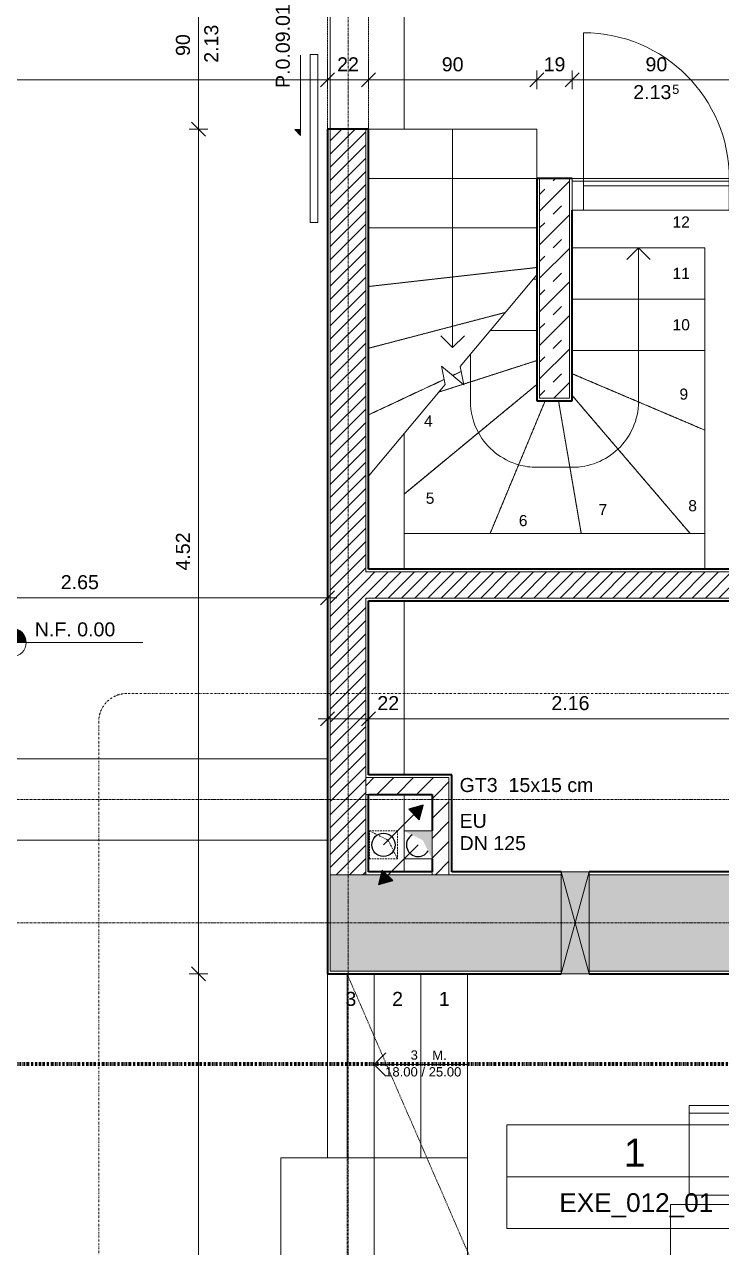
# Model space of a CAD drawing. Header units: millimetres. Extents: x -83 to 30397, y 298 to 25043.
# Drawn here: x 12976 to 16706, y 9468 to 16013 of the extents above; entities that cross this region are included whole.
import ezdxf

# ---------------------------------------------------------------- set-up
doc = ezdxf.new("R2010")
doc.units = ezdxf.units.MM
for name, pattern in [('Dash', [6, 3, -3]), ('Dash dot', [21, 10, -5, 1, -5]), ('Grid Line', [22.225, 12.7, -3.175, 3.175, -3.175]), ('HIDDEN_ELEMENTS', [2.5, 1.5, -1]), ('Overhead', [3.96875, 2.38125, -1.5875]), ('SECTION', [14.2875, 9.525, -4.7625])]:
    doc.linetypes.add(name, pattern=pattern)
for name, color, linetype, lineweight in [('A-ANNO-DIMS', 211, 'Continuous', 9), ('A-ANNO-DIMS-50', 211, 'Continuous', 9), ('A-ANNO-SYMB', 150, 'Continuous', 9), ('A-DETL', 90, 'Continuous', 9), ('A-DETL-GENF', 92, 'Continuous', 9), ('A-DETL-GENF-HDLN', 1, 'Dash', 9), ('A-DETL-MBND', 5, 'Continuous', 9), ('A-DOOR', 31, 'Continuous', 9), ('A-DOOR-FRAM', 31, 'Continuous', 18), ('A-DOOR-IDEN', 31, 'Continuous', 18), ('A-FLOR', 192, 'Continuous', 9), ('A-WALL', 113, 'Continuous', 9), ('A-WALL-PATT', 111, 'Continuous', 35), ('G-ANNO-DIMS', 111, 'Continuous', 9), ('G-ANNO-SYMB', 111, 'Continuous', 9), ('G-ANNO-TEXT', 231, 'Continuous', 9), ('I-FURN', 30, 'Continuous', 9), ('S-GRID', 1, 'Continuous', 9), ('S-STRS', 31, 'Continuous', 9), ('S-STRS-ANNO', 31, 'Continuous', 9), ('S-STRS-IDEN', 31, 'Continuous', 9), ('S-STRS-MBND', 31, 'Overhead', 9)]:
    doc.layers.add(name, color=color, linetype=linetype, lineweight=lineweight)
doc.styles.add('Arial', font='arial.ttf', dxfattribs={"height": 75})
doc.styles.add('Arial_1', font='arial.ttf', dxfattribs={"height": 59.53})
doc.styles.add('Arial_11', font='arial.ttf', dxfattribs={"height": 48.741817})
doc.styles.add('Arial_12', font='arial.ttf', dxfattribs={"height": 150})
doc.styles.add('Arial_13', font='arial.ttf', dxfattribs={"height": 100})
doc.styles.add('Arial_5', font='arial.ttf', dxfattribs={"height": 50})
doc.styles.add('Arial_9', font='arial.ttf', dxfattribs={"height": 1})
doc.dimstyles.new('ANNOTATION_1_5MM_BLACK', dxfattribs={"dimscale": 304.8, "dimtxt": 76.519455, "dimasz": 0.246063, "dimexe": 0.164042, "dimexo": 0.0625, "dimgap": 0.065617, "dimtad": 1, "dimdec": 1, "dimlfac": 0.1, "dimrnd": 0.5, "dimdsep": 46, "dimtxsty": 'Arial', "dimblk1": 'OBLIQUE', "dimblk2": 'OBLIQUE', "dimsah": 1, "dimcen": 0.09, "dimdle": 0.164042, "dimazin": 0, "dimtfac": 1, "dimtdec": 4, "dimtix": 1, "dimtmove": 2, "dimatfit": 3, "dimfxl": 0.164042, "dimfxlon": 1, "dimtvp": 1, "dimtolj": 1, "dimtzin": 0, "dimarcsym": 2})
doc.dimstyles.new('ANNOTATION_1_5MM_BLACK_1', dxfattribs={"dimscale": 304.8, "dimtxt": 76.519455, "dimasz": 0.246063, "dimexe": 0.164042, "dimexo": 0.0625, "dimgap": 0.065617, "dimtad": 1, "dimlfac": 0.001, "dimrnd": 0.005, "dimzin": 0, "dimdsep": 46, "dimtxsty": 'Arial', "dimblk1": 'OBLIQUE', "dimblk2": 'OBLIQUE', "dimsah": 1, "dimcen": 0.09, "dimdle": 0.164042, "dimazin": 0, "dimtfac": 1, "dimtdec": 4, "dimtix": 1, "dimtmove": 0, "dimatfit": 3, "dimfxl": 0.164042, "dimfxlon": 1, "dimtvp": 1, "dimtolj": 1, "dimtzin": 0, "dimarcsym": 2})
doc.dimstyles.new('ANNOTATION_1_5MM_BLACK_2', dxfattribs={"dimscale": 304.8, "dimtxt": 76.519455, "dimasz": 0.246063, "dimexe": 0.164042, "dimexo": 0.0625, "dimgap": 0.065617, "dimtad": 1, "dimdec": 1, "dimlfac": 0.1, "dimrnd": 0.5, "dimdsep": 46, "dimtxsty": 'Arial', "dimblk1": 'OBLIQUE', "dimblk2": 'OBLIQUE', "dimsah": 1, "dimcen": 0.09, "dimdle": 0.164042, "dimazin": 0, "dimtfac": 1, "dimtdec": 4, "dimtix": 1, "dimtmove": 0, "dimatfit": 3, "dimfxl": 0.164042, "dimfxlon": 1, "dimtvp": 1, "dimtolj": 1, "dimtzin": 0, "dimarcsym": 2})
pattern_1 = [(45, (0, 0), (-35.35534, 35.35534), [])]
pattern_2 = [(45, (0, 0), (-53.033, 53.033), [])]

# ---------------------------------------------------------------- blocks, each defined once
blk = doc.blocks.new('DOOR_SLIDING - 900 x 2135-677392-N_F_ E_0')
at = {"layer": 'A-DETL-GENF'}
blk.add_hatch(color=256, dxfattribs=at).paths.add_polyline_path([(-484.2, 253.4), (-452.4, 253.4), (-452.4, 285.2)])
for p, q in [((-452.4, 285.2), (-484.2, 253.4)), ((-452.4, 253.4), (-452.4, 285.2)), ((-54.2, 253.4), (-484.2, 253.4)), ((-484.2, 253.4), (-452.4, 253.4))]:
    blk.add_line(p, q, dxfattribs=at)
at = {"layer": 'A-DOOR-FRAM'}
for p, q in [((-49.8, 201.7), (-949.8, 201.7)), ((-949.8, 201.7), (-949.8, 161.7)), ((-49.8, 161.7), (-49.8, 201.7)), ((-949.8, 161.7), (-49.8, 161.7))]:
    blk.add_line(p, q, dxfattribs=at)
blk = doc.blocks.new('CLOSET - 1200 x 2400-583070-N_F_ E_0')
at = {"layer": 'A-DETL-MBND'}
for p, q in [((1200, 2400), (0, 2400)), ((0, 2400), (0, 0)), ((1200, 0), (1200, 2400)), ((0, 0), (1200, 0))]:
    blk.add_line(p, q, dxfattribs=at)
blk = doc.blocks.new('CHAIR - 480 x 400-310931-N_F_ E_0')
at = {"layer": 'A-DETL-MBND'}
for p, q in [((0, 480), (0, 0)), ((400, 480), (0, 480)), ((400, 0), (400, 480)), ((0, 440), (400, 440)), ((0, 0), (400, 0))]:
    blk.add_line(p, q, dxfattribs=at)
blk = doc.blocks.new('Gradin SàM - Gradin SàM-730464-N_F_ E_0')
at = {"layer": 'I-FURN', "color": 253}
for p, q in [((14412.4, 9947.5), (14412.4, 6697.5)), ((14912.4, 9947.5), (14412.4, 9947.5)), ((15412.4, 9947.5), (14912.4, 9947.5)), ((14912.4, 6697.5), (14912.4, 9947.5)), ((15412.4, 7297.5), (15412.4, 9947.5)), ((20167.4, 7297.5), (14912.4, 7297.5)), ((14912.4, 7297.5), (14912.4, 6697.5)), ((20167.4, 6697.5), (20167.4, 7297.5))]:
    blk.add_line(p, q, dxfattribs=at)
blk = doc.blocks.new('DOOR_SIMPLE - 900 x 2135-762409-N_F_ E_0')
at = {"layer": 'A-DOOR'}
for p, q in [((-390, 85), (390, 85)), ((390, -85), (390, -865))]:
    blk.add_line(p, q, dxfattribs=at)
at = {"layer": 'A-DOOR', "lineweight": 18}
for p, q in [((-390, -45), (390, -45)), ((-390, -85), (-390, -45)), ((390, -45), (390, -85)), ((390, -85), (-390, -85))]:
    blk.add_line(p, q, dxfattribs=at)
at = {"layer": 'A-DOOR'}
blk.add_arc((390, -85), 780, 180, 270, dxfattribs=at)
at = {"layer": 'A-DOOR-FRAM'}
for p, q in [((-450, 85), (-390, 85)), ((-450, -85), (-450, 85)), ((-390, 85), (-390, -85)), ((390, 85), (450, 85)), ((390, -85), (390, 85)), ((450, 85), (450, -85)), ((-390, -85), (-450, -85)), ((450, -85), (390, -85))]:
    blk.add_line(p, q, dxfattribs=at)
blk = doc.blocks.new('PERCEMENT_DALLE_HAUT - Shaft Opening Symbol-769646-N_F_ E_0')
at = {"layer": 'A-DETL-GENF-HDLN'}
for p, q in [((-2732.5, 2117.5), (2732.5, 2117.5)), ((-2732.5, -2117.5), (-2732.5, 2117.5)), ((-2732.5, 2117.5), (1443.1, 855.1)), ((2732.5, 2117.5), (2732.5, -2117.5)), ((1443.1, 855.1), (2732.5, -2117.5)), ((-1062.5, -2117.5), (-2732.5, -2117.5)), ((1437.5, -2117.5), (-912.5, -2117.5)), ((2732.5, -2117.5), (1587.5, -2117.5))]:
    blk.add_line(p, q, dxfattribs=at)
blk = doc.blocks.new('OPENING_WALL - Shaft Opening Symbol-729749-N_F_ E_0')
at = {"layer": 'A-DETL-GENF'}
for points in [[(0, 0), (75, 272.5), (-75, 272.5)], [(-75, -272.5), (75, -272.5), (0, 0)]]:
    blk.add_hatch(color=256, dxfattribs=at).paths.add_polyline_path(points)
for p, q in [((-75, 272.5), (0, 0)), ((-75, 272.5), (75, 272.5)), ((-75, -272.5), (-75, 272.5)), ((0, 0), (75, 272.5)), ((75, 272.5), (75, -272.5)), ((0, 0), (-75, -272.5)), ((75, -272.5), (0, 0)), ((-75, -272.5), (75, -272.5)), ((75, -272.5), (-75, -272.5))]:
    blk.add_line(p, q, dxfattribs=at)
blk = doc.blocks.new('OPENING_SHAFT_UP_GREY - Shaft Opening Symbol-728962-N_F_ E_0')
at = {"layer": 'A-DETL-GENF'}
blk.add_hatch(color=256, dxfattribs=at).paths.add_polyline_path([(75, -75), (75, 75), (-75, 75), (25, 25), (57.8, -40.6)])
for p, q in [((-75, 75), (75, 75)), ((-75, -75), (-75, 75)), ((75, 75), (75, -75)), ((75, -75), (-75, -75))]:
    blk.add_line(p, q, dxfattribs=at)
blk = doc.blocks.new('OPENING_SHAFT_UP - Shaft Opening Symbol-769395-N_F_ E_0')
at = {"layer": 'A-DETL-GENF', "linetype": 'SECTION'}
for p, q in [((-75, 75), (75, 75)), ((-75, -75), (-75, 75)), ((-75, 75), (25, 25)), ((75, 75), (75, -75)), ((25, 25), (75, -75)), ((75, -75), (-75, -75))]:
    blk.add_line(p, q, dxfattribs=at)
blk = doc.blocks.new('Cotes d_élévation - Standard-218632-N_F_ E_0')
at = {"layer": 'G-ANNO-DIMS'}
h = blk.add_hatch(color=256, dxfattribs=at)
edge = h.paths.add_edge_path()
edge.add_line((0, 0), (0, 1.5))
edge.add_arc((0, 0), 1.5, 0, 90, ccw=False)
edge.add_line((1.5, 0), (0, 0))
h = blk.add_hatch(color=256, dxfattribs=at)
edge = h.paths.add_edge_path()
edge.add_line((0, 0), (0, -1.5))
edge.add_arc((0, 0), 1.5, 180, 270, ccw=False)
edge.add_line((-1.5, 0), (0, 0))
for p, q in [((0, -3), (0, 3)), ((0, 1.5), (0, 0)), ((-3, 0), (14, 0)), ((0, 0), (-1.5, 0)), ((0, -1.5), (0, 0)), ((0, 0), (1.5, 0))]:
    blk.add_line(p, q, dxfattribs=at)
blk.add_circle((0, 0), 1.5, dxfattribs=at)
for start, end in [(360, 90), (180, 270)]:
    blk.add_arc((0, 0), 1.5, start, end, dxfattribs=at)
blk = doc.blocks.new('STAIR_WW_ - Standard-249587-N_F_ E_0')
at = {"layer": 'S-STRS-IDEN', "insert": (-0.41, 0.67), "char_height": 1, "width": 1.8439, "attachment_point": 1, "style": 'Arial_9'}
blk.add_mtext('M.', dxfattribs=at)
blk = doc.blocks.new('DIMBLOCK73-N_F_ E_0')
at = {"layer": 'A-ANNO-DIMS-50'}
for p, q in [((6302.4, 15716.4), (6264.9, 15678.9)), ((6302.4, 15766.4), (6302.4, 15666.4)), ((6302.4, 15716.4), (6302.4, 15766.4)), ((6302.4, 15716.4), (6339.9, 15753.9)), ((6302.4, 15716.4), (14647.4, 15716.4)), ((14597.4, 15716.4), (14559.9, 15678.9)), ((14597.4, 15666.4), (14597.4, 15766.4)), ((14597.4, 15716.4), (14634.9, 15753.9)), ((14597.4, 15716.4), (14597.4, 15666.4))]:
    blk.add_line(p, q, dxfattribs=at)
at = {"layer": 'A-ANNO-DIMS-50', "color": 0, "insert": (10328.6, 15837.3), "char_height": 75, "width": 291.073, "attachment_point": 1, "line_spacing_factor": 0.941778, "style": 'Arial'}
blk.add_mtext('8.29\\A2\\H0.5x;\\S5^  ;\\H2x;', dxfattribs=at)
blk = doc.blocks.new('_Oblique')
at = {"color": 0, "linetype": 'ByBlock', "lineweight": -2}
blk.add_line((-0.5, -0.5), (0.5, 0.5), dxfattribs=at)
blk = doc.blocks.new('DIMBLOCK74-N_F_ E_0')
at = {"layer": 'A-ANNO-DIMS-50'}
for p, q in [((14547.4, 15716.4), (14817.4, 15716.4)), ((14597.4, 15716.4), (14559.9, 15678.9)), ((14597.4, 15766.4), (14597.4, 15666.4)), ((14597.4, 15716.4), (14597.4, 15766.4)), ((14597.4, 15716.4), (14634.9, 15753.9)), ((14817.4, 15716.4), (14779.9, 15678.9)), ((14817.4, 15666.4), (14817.4, 15766.4)), ((14817.4, 15716.4), (14854.9, 15753.9)), ((14817.4, 15716.4), (14817.4, 15666.4))]:
    blk.add_line(p, q, dxfattribs=at)
at = {"layer": 'A-ANNO-DIMS-50', "color": 0, "insert": (14649.2, 15837.3), "char_height": 75, "width": 139.568, "attachment_point": 1, "line_spacing_factor": 0.941778, "style": 'Arial'}
blk.add_mtext('22', dxfattribs=at)
blk = doc.blocks.new('DIMBLOCK75-N_F_ E_0')
at = {"layer": 'A-ANNO-DIMS-50'}
for p, q in [((14817.4, 15716.4), (14779.9, 15678.9)), ((14817.4, 15666.4), (14817.4, 15766.4)), ((14817.4, 15716.4), (14854.9, 15753.9)), ((14817.4, 15716.4), (15717.4, 15716.4)), ((14817.4, 15716.4), (14817.4, 15666.4)), ((15717.4, 15716.4), (15679.9, 15678.9)), ((15717.4, 15666.4), (15717.4, 15766.4)), ((15717.4, 15716.4), (15754.9, 15753.9)), ((15717.4, 15716.4), (15717.4, 15666.4))]:
    blk.add_line(p, q, dxfattribs=at)
at = {"layer": 'A-ANNO-DIMS-50', "color": 0, "insert": (15209.2, 15837.3), "char_height": 75, "width": 139.568, "attachment_point": 1, "line_spacing_factor": 0.941778, "style": 'Arial'}
blk.add_mtext('90', dxfattribs=at)
blk = doc.blocks.new('DIMBLOCK76-N_F_ E_0')
at = {"layer": 'A-ANNO-DIMS-50'}
for p, q in [((15717.4, 15716.4), (15679.9, 15678.9)), ((15717.4, 15666.4), (15717.4, 15766.4)), ((15717.4, 15716.4), (15754.9, 15753.9)), ((15717.4, 15716.4), (15907.4, 15716.4)), ((15717.4, 15716.4), (15717.4, 15666.4)), ((15907.4, 15716.4), (15869.9, 15678.9)), ((15907.4, 15666.4), (15907.4, 15766.4)), ((15907.4, 15716.4), (15944.9, 15753.9)), ((15907.4, 15716.4), (15907.4, 15666.4))]:
    blk.add_line(p, q, dxfattribs=at)
at = {"layer": 'A-ANNO-DIMS-50', "color": 0, "insert": (15754.2, 15837.3), "char_height": 75, "width": 139.568, "attachment_point": 1, "line_spacing_factor": 0.941778, "style": 'Arial'}
blk.add_mtext('19', dxfattribs=at)
blk = doc.blocks.new('DIMBLOCK77-N_F_ E_0')
at = {"layer": 'A-ANNO-DIMS-50'}
for p, q in [((15907.4, 15716.4), (15869.9, 15678.9)), ((15907.4, 15666.4), (15907.4, 15766.4)), ((15907.4, 15716.4), (15944.9, 15753.9)), ((15907.4, 15716.4), (16807.4, 15716.4)), ((15907.4, 15716.4), (15907.4, 15666.4)), ((16807.4, 15716.4), (16769.9, 15678.9)), ((16807.4, 15666.4), (16807.4, 15766.4)), ((16807.4, 15716.4), (16844.9, 15753.9)), ((16807.4, 15716.4), (16807.4, 15666.4))]:
    blk.add_line(p, q, dxfattribs=at)
at = {"layer": 'A-ANNO-DIMS-50', "color": 0, "insert": (16299.2, 15837.3), "char_height": 75, "width": 139.568, "attachment_point": 1, "line_spacing_factor": 0.941778, "style": 'Arial'}
blk.add_mtext('90', dxfattribs=at)
blk = doc.blocks.new('DIMBLOCK84-N_F_ E_0')
at = {"layer": 'A-ANNO-DIMS-50'}
for p, q in [((13957.5, 10932.5), (13857.5, 10932.5)), ((13907.5, 10932.5), (13870, 10970)), ((13907.5, 6647.5), (13907.5, 10932.5)), ((13907.5, 10932.5), (13945, 10895)), ((13907.5, 10932.5), (13957.5, 10932.5)), ((13857.5, 6697.5), (13957.5, 6697.5)), ((13907.5, 6697.5), (13857.5, 6697.5)), ((13907.5, 6697.5), (13870, 6735)), ((13907.5, 6697.5), (13945, 6660))]:
    blk.add_line(p, q, dxfattribs=at)
at = {"layer": 'A-ANNO-DIMS-50', "color": 0, "insert": (13786.6, 8693.7), "char_height": 75, "width": 291.073, "attachment_point": 1, "rotation": 90, "line_spacing_factor": 0.941778, "style": 'Arial'}
blk.add_mtext('4.23\\A2\\H0.5x;\\S5^  ;\\H2x;', dxfattribs=at)
blk = doc.blocks.new('DIMBLOCK85-N_F_ E_0')
at = {"layer": 'A-ANNO-DIMS-50'}
for p, q in [((13957.5, 15452.5), (13857.5, 15452.5)), ((13907.5, 15452.5), (13870, 15490)), ((13907.5, 10932.5), (13907.5, 15452.5)), ((13907.5, 15452.5), (13945, 15415)), ((13907.5, 15452.5), (13957.5, 15452.5)), ((13957.5, 10932.5), (13857.5, 10932.5)), ((13907.5, 10932.5), (13870, 10970)), ((13907.5, 10932.5), (13945, 10895)), ((13907.5, 10932.5), (13957.5, 10932.5))]:
    blk.add_line(p, q, dxfattribs=at)
at = {"layer": 'A-ANNO-DIMS-50', "color": 0, "insert": (13786.6, 13090.7), "char_height": 75, "width": 244.244, "attachment_point": 1, "rotation": 90, "line_spacing_factor": 0.941778, "style": 'Arial'}
blk.add_mtext('4.52', dxfattribs=at)
blk = doc.blocks.new('DIMBLOCK86-N_F_ E_0')
at = {"layer": 'A-ANNO-DIMS-50'}
for p, q in [((13907.5, 16352.5), (13870, 16390)), ((13857.5, 16352.5), (13957.5, 16352.5)), ((13907.5, 16352.5), (13857.5, 16352.5)), ((13907.5, 15452.5), (13907.5, 16352.5)), ((13907.5, 16352.5), (13945, 16315)), ((13957.5, 15452.5), (13857.5, 15452.5)), ((13907.5, 15452.5), (13870, 15490)), ((13907.5, 15452.5), (13945, 15415)), ((13907.5, 15452.5), (13957.5, 15452.5))]:
    blk.add_line(p, q, dxfattribs=at)
at = {"layer": 'A-ANNO-DIMS-50', "color": 0, "insert": (13786.6, 15844.4), "char_height": 75, "width": 139.568, "attachment_point": 1, "rotation": 90, "line_spacing_factor": 0.941778, "style": 'Arial'}
blk.add_mtext('90', dxfattribs=at)
blk = doc.blocks.new('DIMBLOCK89-N_F_ E_0')
at = {"layer": 'A-ANNO-DIMS-50'}
for p, q in [((14597.4, 12347.9), (14597.4, 12247.9)), ((14597.4, 12297.9), (14597.4, 12347.9)), ((14597.4, 12297.9), (14634.9, 12335.4)), ((14817.4, 12347.9), (14817.4, 12247.9)), ((14817.4, 12297.9), (14817.4, 12347.9)), ((14817.4, 12297.9), (14854.9, 12335.4)), ((14547.4, 12297.9), (14817.4, 12297.9)), ((14597.4, 12297.9), (14559.9, 12260.4)), ((14817.4, 12297.9), (14779.9, 12260.4))]:
    blk.add_line(p, q, dxfattribs=at)
at = {"layer": 'A-ANNO-DIMS-50', "color": 0, "insert": (14864.4, 12418.8), "char_height": 75, "width": 139.568, "attachment_point": 1, "line_spacing_factor": 0.941778, "style": 'Arial'}
blk.add_mtext('22', dxfattribs=at)
blk = doc.blocks.new('DIMBLOCK90-N_F_ E_0')
at = {"layer": 'A-ANNO-DIMS-50'}
for p, q in [((14817.4, 12347.9), (14817.4, 12247.9)), ((14817.4, 12297.9), (14817.4, 12347.9)), ((14817.4, 12297.9), (14854.9, 12335.4)), ((16977.4, 12347.9), (16977.4, 12247.9)), ((16977.4, 12297.9), (16977.4, 12347.9)), ((16977.4, 12297.9), (17014.9, 12335.4)), ((14817.4, 12297.9), (14779.9, 12260.4)), ((14817.4, 12297.9), (16977.4, 12297.9)), ((16977.4, 12297.9), (16939.9, 12260.4))]:
    blk.add_line(p, q, dxfattribs=at)
at = {"layer": 'A-ANNO-DIMS-50', "color": 0, "insert": (15795.6, 12418.8), "char_height": 75, "width": 244.244, "attachment_point": 1, "line_spacing_factor": 0.941778, "style": 'Arial'}
blk.add_mtext('2.16', dxfattribs=at)
blk = doc.blocks.new('DIMBLOCK117-N_F_ E_0')
at = {"layer": 'A-ANNO-DIMS-50'}
for p, q in [((11947.4, 12895.1), (11947.4, 12995.1)), ((11947.4, 12945.1), (11984.9, 12982.6)), ((14597.4, 12995.1), (14597.4, 12895.1)), ((14597.4, 12945.1), (14597.4, 12995.1)), ((14597.4, 12945.1), (14634.9, 12982.6)), ((11947.4, 12945.1), (11909.9, 12907.6)), ((11947.4, 12945.1), (14647.4, 12945.1)), ((11947.4, 12945.1), (11947.4, 12895.1)), ((14597.4, 12945.1), (14559.9, 12907.6))]:
    blk.add_line(p, q, dxfattribs=at)
at = {"layer": 'A-ANNO-DIMS-50', "color": 0, "insert": (13170.6, 13066), "char_height": 75, "width": 244.244, "attachment_point": 1, "line_spacing_factor": 0.941778, "style": 'Arial'}
blk.add_mtext('2.65', dxfattribs=at)
blk = doc.blocks.new('Vue de détail - M_Callout-353383-N_F_ E_0')
at = {"layer": 'A-ANNO-SYMB', "lineweight": 18}
for p, q in [((-14, 5.55), (-14, -5.55)), ((-14, 5.55), (15.23, 5.55)), ((15.23, 5.55), (15.23, -5.55)), ((-14, 0), (15.23, 0)), ((-14, -5.55), (15.23, -5.55))]:
    blk.add_line(p, q, dxfattribs=at)

msp = doc.modelspace()

# ---------------------------------------------------------------- hatches: boundary and pattern name
at = {"layer": 'A-DETL-GENF'}
for points in [[(15088.78, 11757.367), (15109.486, 11834.641), (15032.212, 11813.936)], [(14870.222, 11410.377), (14947.496, 11431.083), (14890.927, 11487.651)]]:
    msp.add_hatch(color=33, dxfattribs=at).paths.add_polyline_path(points)
at = {"layer": 'A-WALL-PATT', "lineweight": 9}
h = msp.add_hatch(dxfattribs=at)
h.set_pattern_fill('FP1_2', color=256, style=0, pattern_type=2)
h.set_pattern_definition(pattern_1)
h.paths.add_polyline_path([(14802.354, 11462.509), (14802.354, 15452.509), (14612.354, 15452.509), (14612.354, 11462.509)])
h = msp.add_hatch(dxfattribs=at)
h.set_pattern_fill('FP1_5', color=256, style=0, pattern_type=2)
h.set_pattern_definition([(45, (0, 0), (-89.80256, 89.80256), []), (45, (89.8, 0), (-89.80256, 89.80256), [63.5, -63.5])])
h.paths.add_polyline_path([(15892.354, 14013.14), (15892.354, 15188.622), (15732.354, 15188.622), (15732.354, 14013.14)])
h = msp.add_hatch(dxfattribs=at)
h.set_pattern_fill('FP1_2', color=256, style=0, pattern_type=2)
h.set_pattern_definition(pattern_1)
h.paths.add_polyline_path([(16944.762, 12943.14), (16962.354, 12943.14), (16962.354, 13083.14), (14802.354, 13083.14), (14802.354, 12943.14), (16025.46, 12943.14)])
h = msp.add_hatch(dxfattribs=at)
h.set_pattern_fill('FP1_3', color=256, style=0, pattern_type=2)
h.set_pattern_definition(pattern_2)
h.paths.add_polyline_path([(15247.354, 11892.492), (15247.354, 11982.492), (14802.354, 11982.492), (14802.354, 11892.492), (15157.354, 11892.492)])
h = msp.add_hatch(dxfattribs=at)
h.set_pattern_fill('FP1_3', color=256, style=0, pattern_type=2)
h.set_pattern_definition(pattern_2)
h.paths.add_polyline_path([(15157.354, 11462.509), (15247.354, 11462.509), (15247.354, 11892.492), (15157.354, 11892.492), (15157.354, 11477.509)])
at = {"layer": 'A-WALL-PATT'}
h = msp.add_hatch(color=256, dxfattribs=at)
h.paths.add_polyline_path([(15922.354, 11205.009), (15851.482, 11462.509), (14916.069, 11462.509), (14947.496, 11431.083), (14870.222, 11410.377), (14884.19, 11462.509), (14612.354, 11462.509), (14612.354, 10947.509), (15851.482, 10947.509)])
h.paths.add_polyline_path([(18422.354, 11205.009), (18351.482, 11462.509), (15993.225, 11462.509), (15922.354, 11205.009), (15993.225, 10947.509), (18351.482, 10947.509), (18369.772, 11013.961)])
h.paths.add_polyline_path([(18832.354, 10947.509), (18832.354, 11462.509), (18493.225, 11462.509), (18422.354, 11205.009), (18493.225, 10947.509), (18497.354, 10947.509)])

# ---------------------------------------------------------------- linework, layer by layer
at = {"layer": 'A-ANNO-SYMB', "linetype": 'Dash dot'}
for p, q in [((17677.88, 12432.516), (13523.707, 12432.516)), ((13373.707, 12282.516), (13373.707, 8143.062))]:
    msp.add_line(p, q, dxfattribs=at)
msp.add_arc((13523.707, 12282.516), 150, 90, 180, dxfattribs=at)
at = {"layer": 'A-DETL', "linetype": 'HIDDEN_ELEMENTS'}
for p, q in [((14597.354, 15452.509), (14597.354, 16352.509)), ((14817.354, 15452.509), (14817.354, 16352.509))]:
    msp.add_line(p, q, dxfattribs=at)
at = {"layer": 'A-DETL', "lineweight": 25}
for p, q in [((14897.354, 11622.509), (15109.486, 11834.641)), ((15109.486, 11834.641), (15032.212, 11813.936)), ((15032.212, 11813.936), (15088.78, 11757.367)), ((15088.78, 11757.367), (15109.486, 11834.641)), ((15082.354, 11622.509), (14870.222, 11410.377)), ((14890.927, 11487.651), (14870.222, 11410.377)), ((14947.496, 11431.083), (14890.927, 11487.651)), ((14870.222, 11410.377), (14947.496, 11431.083))]:
    msp.add_line(p, q, dxfattribs=at)
msp.add_circle((14897.354, 11622.509), 62.5, dxfattribs=at)
msp.add_arc((15082.354, 11622.509), 62.5, 120.0845587, 329.3464768, dxfattribs=at)
at = {"layer": 'A-DETL-MBND'}
for p, q in [((14612.354, 15452.509), (14612.354, 16352.509)), ((15007.354, 16352.509), (15007.354, 15452.122)), ((15007.354, 13288.14), (15007.354, 13098.14)), ((15007.354, 12928.14), (15007.354, 11997.492)), ((11947.354, 12082.509), (14597.354, 12082.509)), ((15007.354, 11892.492), (15007.354, 11477.509)), ((14597.354, 11647.509), (11947.354, 11647.509))]:
    msp.add_line(p, q, dxfattribs=at)
at = {"layer": 'A-FLOR'}
for p, q in [((15907.354, 14817.703), (16617.354, 14817.703)), ((16617.354, 14817.703), (16617.354, 13098.14)), ((15007.354, 13288.14), (15007.354, 13823.666)), ((16617.354, 13288.14), (15007.354, 13288.14)), ((14702.354, 9947.509), (14702.354, 10932.509))]:
    msp.add_line(p, q, dxfattribs=at)
at = {"layer": 'A-WALL', "lineweight": 35}
for p, q in [((14597.354, 15452.509), (14597.354, 10932.509)), ((14817.354, 15452.509), (14597.354, 15452.509)), ((14817.354, 13098.14), (14817.354, 15452.509)), ((15717.354, 15188.622), (15717.354, 13998.14)), ((15907.354, 15188.622), (15717.354, 15188.622)), ((15907.354, 13998.14), (15907.354, 15018.622)), ((15717.354, 13998.14), (15907.354, 13998.14)), ((16807.354, 13098.14), (14817.354, 13098.14)), ((14817.354, 11997.492), (14817.354, 12928.14)), ((14817.354, 12928.14), (16977.354, 12928.14)), ((15262.354, 11997.492), (14817.354, 11997.492)), ((15262.354, 11477.509), (15262.354, 11997.492)), ((14817.354, 11477.509), (14817.354, 11892.492)), ((14817.354, 11892.492), (15157.354, 11892.492)), ((15157.354, 11892.492), (15157.354, 11697.509)), ((15157.354, 11547.509), (15157.354, 11477.509)), ((14888.21, 11477.509), (14817.354, 11477.509)), ((15157.354, 11477.509), (14901.069, 11477.509)), ((15847.354, 11477.509), (15262.354, 11477.509)), ((18347.354, 11477.509), (15997.354, 11477.509)), ((14597.354, 10932.509), (15847.354, 10932.509)), ((15997.354, 10932.509), (18347.354, 10932.509))]:
    msp.add_line(p, q, dxfattribs=at)
at = {"layer": 'A-WALL'}
for p, q in [((14612.354, 10947.509), (14612.354, 15452.509)), ((14802.354, 13083.14), (14802.354, 15452.509)), ((15732.354, 14013.14), (15732.354, 15188.622)), ((15892.354, 14013.14), (15892.354, 15188.622)), ((15732.354, 14013.14), (15892.354, 14013.14)), ((16822.354, 13083.14), (14802.354, 13083.14)), ((14802.354, 11462.509), (14802.354, 12943.14)), ((16962.354, 12943.14), (14802.354, 12943.14)), ((15247.354, 11982.492), (14802.354, 11982.492)), ((15247.354, 11462.509), (15247.354, 11982.492)), ((14817.354, 11892.492), (14802.354, 11892.492)), ((14884.19, 11462.509), (14612.354, 11462.509)), ((14916.069, 11462.509), (15851.482, 11462.509)), ((15157.354, 11462.509), (15157.354, 11477.509)), ((15993.225, 11462.509), (18351.482, 11462.509)), ((14612.354, 10947.509), (15851.482, 10947.509)), ((15993.225, 10947.509), (18351.482, 10947.509))]:
    msp.add_line(p, q, dxfattribs=at)
at = {"layer": 'G-ANNO-SYMB', "linetype": 'Dash dot', "lineweight": 70}
msp.add_line((1483.247, 10449.991), (28515.828, 10449.991), dxfattribs=at)
at = {"layer": 'S-GRID', "linetype": 'Grid Line'}
for p, q in [((14707.354, 4601.222), (14707.354, 18451.704)), ((4291.211, 11865.009), (23183.885, 11865.009)), ((4291.211, 11205.009), (23183.885, 11205.009))]:
    msp.add_line(p, q, dxfattribs=at)
at = {"layer": 'S-STRS'}
for p, q in [((15717.354, 15452.122), (14817.354, 15452.122)), ((15717.354, 15452.122), (15717.354, 15188.622)), ((15717.354, 15188.622), (14817.354, 15188.622)), ((15717.354, 14925.122), (14817.354, 14925.122)), ((15907.354, 14817.703), (16617.354, 14817.703)), ((15717.354, 14712.397), (14817.354, 14610.847)), ((15717.354, 14650.122), (15698.379, 14650.122)), ((15907.354, 14542.703), (16617.354, 14542.703)), ((15549.479, 14472.04), (14817.354, 14280.22)), ((15717.354, 14375.122), (15468.443, 14375.122)), ((15717.354, 14214.363), (15326.466, 14088.573)), ((15907.354, 14267.703), (16617.354, 14267.703)), ((15312.836, 14155.928), (15267.354, 14134.622)), ((15907.354, 14143.6), (16617.354, 13841.77)), ((15221.872, 14113.317), (14817.354, 13923.827)), ((15717.354, 14085.935), (15007.354, 13499.904)), ((15323.55, 14087.635), (15192.917, 14045.596)), ((15907.354, 14026.969), (16538.859, 13288.14)), ((15761.983, 13998.14), (15467.158, 13288.14)), ((15833.983, 13998.14), (15955.745, 13288.14)), ((14597.354, 9947.509), (14597.354, 10932.509)), ((14847.354, 9947.509), (14847.354, 10932.509)), ((15097.354, 9947.509), (15097.354, 10932.509)), ((15347.354, 9947.509), (15347.354, 10932.509))]:
    msp.add_line(p, q, dxfattribs=at)
at = {"layer": 'S-STRS', "linetype": 'Overhead'}
for p, q in [((15717.354, 15452.122), (14817.354, 15452.122)), ((15717.354, 15188.622), (14817.354, 15188.622)), ((15717.354, 14925.122), (14817.354, 14925.122)), ((15717.354, 14712.397), (14817.354, 14610.847)), ((15717.354, 14650.122), (15698.379, 14650.122)), ((15907.354, 14542.703), (16617.354, 14542.703)), ((15549.479, 14472.04), (14817.354, 14280.22)), ((15717.354, 14375.122), (15468.443, 14375.122)), ((15717.354, 14214.363), (15326.466, 14088.573)), ((15907.354, 14267.703), (16617.354, 14267.703)), ((15312.836, 14155.928), (15267.354, 14134.622)), ((15907.354, 14143.6), (16617.354, 13841.77)), ((15221.872, 14113.317), (14817.354, 13923.827)), ((15717.354, 14085.935), (15007.354, 13499.904)), ((15323.55, 14087.635), (15192.917, 14045.596)), ((15907.354, 14026.969), (16538.859, 13288.14)), ((15761.983, 13998.14), (15467.158, 13288.14)), ((15833.983, 13998.14), (15955.745, 13288.14)), ((14847.354, 9947.509), (14847.354, 10932.509)), ((15097.354, 9947.509), (15097.354, 10932.509)), ((15347.354, 9947.509), (15347.354, 10932.509))]:
    msp.add_line(p, q, dxfattribs=at)
at = {"layer": 'S-STRS-ANNO'}
for p, q in [((15267.354, 15452.122), (15267.354, 15188.622)), ((15267.354, 15188.622), (15267.354, 14925.122)), ((15267.354, 14925.122), (15267.354, 14661.622)), ((16262.354, 14817.703), (16199.854, 14755.203)), ((16262.354, 14542.703), (16262.354, 14817.703)), ((16262.354, 14817.703), (16324.854, 14755.203)), ((15267.354, 14661.622), (15267.354, 14398.122)), ((16262.354, 14267.703), (16262.354, 14542.703)), ((15267.354, 14284.622), (15204.854, 14347.122)), ((15267.354, 14398.122), (15267.354, 14284.622)), ((15267.354, 14284.622), (15329.854, 14347.122)), ((15362.354, 14248.241), (15362.354, 14100.122)), ((16262.354, 13998.14), (16262.354, 14267.703)), ((15362.354, 14100.122), (15362.354, 13998.14)), ((15717.354, 13643.14), (15894.864, 13643.14)), ((15894.864, 13643.14), (15907.354, 13643.14)), ((14847.354, 10447.509), (14909.854, 10510.009)), ((15097.354, 10447.509), (14847.354, 10447.509)), ((14847.354, 10447.509), (14909.854, 10385.009)), ((15347.354, 10447.509), (15097.354, 10447.509))]:
    msp.add_line(p, q, dxfattribs=at)
for centre, start, end in [((15717.354, 13998.14), 180, 208.5406161), ((15907.354, 13998.14), 313.5463263, 359.1225053), ((15907.354, 13998.14), 359.1225053, 360), ((15717.354, 13998.14), 208.5406161, 254.1167951), ((15907.354, 13998.14), 270, 313.5463263), ((15717.354, 13998.14), 254.1167951, 270)]:
    msp.add_arc(centre, 355, start, end, dxfattribs=at)
at = {"layer": 'S-STRS-MBND'}
for p, q in [((15907.354, 15174.714), (16807.354, 15174.714)), ((15907.354, 13998.14), (15907.354, 15174.714)), ((15717.354, 14429.67), (15717.354, 13998.14)), ((15717.354, 13998.14), (15907.354, 13998.14)), ((14817.354, 13124.67), (14817.354, 13098.14)), ((14817.354, 13098.14), (16807.354, 13098.14))]:
    msp.add_line(p, q, dxfattribs=at)
at = {"layer": 'S-STRS-MBND', "linetype": 'Continuous'}
for p, q in [((15307.444, 14182.57), (15717.354, 14672.816)), ((15207.419, 14184.735), (15327.289, 14084.509)), ((15227.263, 14086.674), (15207.419, 14184.735)), ((15327.289, 14084.509), (15307.444, 14182.57)), ((14817.354, 13596.428), (15227.263, 14086.674))]:
    msp.add_line(p, q, dxfattribs=at)

# ---------------------------------------------------------------- block references
at = {"layer": 'A-ANNO-SYMB', "lineweight": 18, "xscale": 49.99999999999998, "yscale": 49.99999999999998, "zscale": 49.99999999999998}
msp.add_blockref('Vue de détail - M_Callout-353383-N_F_ E_0', (16257.899, 9846.346), dxfattribs=at)
at = {"layer": 'A-DETL-GENF'}
for name, p in [('OPENING_SHAFT_UP - Shaft Opening Symbol-769395-N_F_ E_0', (14897.354, 11622.509)), ('OPENING_SHAFT_UP_GREY - Shaft Opening Symbol-728962-N_F_ E_0', (15082.354, 11622.509)), ('OPENING_WALL - Shaft Opening Symbol-729749-N_F_ E_0', (15922.354, 11205.009))]:
    msp.add_blockref(name, p, dxfattribs=at)
at = {"layer": 'A-DETL-GENF', "rotation": 180}
msp.add_blockref('PERCEMENT_DALLE_HAUT - Shaft Opening Symbol-769646-N_F_ E_0', (17434.854, 8815.009), dxfattribs=at)
at = {"layer": 'A-DETL-MBND'}
msp.add_blockref('CHAIR - 480 x 400-310931-N_F_ E_0', (16532.354, 9747.509), dxfattribs=at)
at = {"layer": 'A-DETL-MBND', "rotation": 270.0000000000001}
msp.add_blockref('CLOSET - 1200 x 2400-583070-N_F_ E_0', (16432.354, 9697.509), dxfattribs=at)
at = {"layer": 'A-DOOR'}
for name, p, rotation in [('DOOR_SIMPLE - 900 x 2135-762409-N_F_ E_0', (16357.354, 15103.622), 180), ('DOOR_SLIDING - 900 x 2135-677392-N_F_ E_0', (14707.354, 15902.509), 89.9999999999999)]:
    msp.add_blockref(name, p, dxfattribs=dict(at, rotation=rotation))
at = {"layer": 'G-ANNO-DIMS', "xscale": 49.99999999999998, "yscale": 49.99999999999998, "zscale": 49.99999999999998}
msp.add_blockref('Cotes d_élévation - Standard-218632-N_F_ E_0', (12910.439, 12705.547), dxfattribs=at)
at = {"layer": 'I-FURN', "color": 253}
msp.add_blockref('Gradin SàM - Gradin SàM-730464-N_F_ E_0', (-65, 0), dxfattribs=at)
at = {"layer": 'S-STRS-IDEN', "xscale": 49.99999999999998, "yscale": 49.99999999999998, "zscale": 49.99999999999998}
msp.add_blockref('STAIR_WW_ - Standard-249587-N_F_ E_0', (15178.478, 10488.301), dxfattribs=at)

# ---------------------------------------------------------------- texts
at = {"layer": 'A-ANNO-SYMB', "attachment_point": 1}
for s, insert, char_height, width, style in [('1', (16182.974, 10050.117), 150, 144.30375, 'Arial_12'), ('EXE_012_01', (15838.197, 9758.153), 100, 1022.15156, 'Arial_13')]:
    msp.add_mtext(s, dxfattribs=dict(at, insert=insert, char_height=char_height, width=width, style=style))
at = {"layer": 'A-DOOR-IDEN', "lineweight": 9, "insert": (14320.936, 15673.071), "char_height": 75, "width": 553.16437, "attachment_point": 1, "rotation": 90, "style": 'Arial'}
msp.add_mtext('P.0.09.01', dxfattribs=at)
at = {"layer": 'G-ANNO-DIMS', "insert": (13031.286, 12813.373), "char_height": 75, "width": 515.11613, "attachment_point": 1, "line_spacing_factor": 0.941778, "style": 'Arial'}
msp.add_mtext('N.F. 0.00', dxfattribs=at)
at = {"layer": 'G-ANNO-TEXT', "color": 7, "insert": (13938.166, 15807.869), "char_height": 75, "width": 252.53156, "attachment_point": 1, "rotation": 90, "style": 'Arial'}
msp.add_mtext('2.13', dxfattribs=at)
at = {"layer": 'G-ANNO-TEXT', "color": 7, "attachment_point": 1}
for s, insert, char_height, width, style in [('2.13', (16233.667, 15688.686), 75, 252.53156, 'Arial'), ('5', (16442.026, 15690.2), 48.742, 48.10125, 'Arial_11'), ('GT3  15x15 cm', (15304.311, 11980.443), 75, 873.83938, 'Arial')]:
    msp.add_mtext(s, dxfattribs=dict(at, insert=insert, char_height=char_height, width=width, style=style))
at = {"layer": 'G-ANNO-TEXT', "color": 33, "char_height": 75, "attachment_point": 1, "style": 'Arial'}
for s, insert, width in [('EU', (15304.311, 11788.469), 176.37125), ('DN 125', (15304.311, 11669.406), 436.91969)]:
    msp.add_mtext(s, dxfattribs=dict(at, insert=insert, width=width))
at = {"layer": 'S-STRS-ANNO', "attachment_point": 1, "line_spacing_factor": 0.941778}
for s, insert, char_height, width, style in [('12', (16444.068, 14985.766), 59.53, 109.88552, 'Arial_1'), ('11', (16444.068, 14710.766), 59.53, 109.88552, 'Arial_1'), ('10', (16444.068, 14435.766), 59.53, 109.88552, 'Arial_1'), ('9', (16481.034, 14064.539), 59.53, 54.94276, 'Arial_1'), ('4', (15114.365, 13920.749), 59.53, 54.94276, 'Arial_1'), ('5', (15123.4, 13507.647), 59.53, 54.94276, 'Arial_1'), ('7', (16048.363, 13446.923), 59.53, 54.94276, 'Arial_1'), ('8', (16528.059, 13467.577), 59.53, 54.94276, 'Arial_1'), ('6', (15621.397, 13387.773), 59.53, 54.94276, 'Arial_1'), ('3', (14693.512, 10836.015), 75, 69.22068, 'Arial'), ('2', (14943.512, 10836.015), 75, 69.22068, 'Arial'), ('1', (15193.512, 10836.015), 75, 69.22068, 'Arial')]:
    msp.add_mtext(s, dxfattribs=dict(at, insert=insert, char_height=char_height, width=width, style=style))
at = {"layer": 'S-STRS-IDEN', "char_height": 50, "attachment_point": 1, "style": 'Arial_5'}
for s, insert, width in [('3', (15042.603, 10522.937), 48.10125), ('18.00 / 25.00', (14906.054, 10432.992), 505.06312)]:
    msp.add_mtext(s, dxfattribs=dict(at, insert=insert, width=width))

# ---------------------------------------------------------------- dimensions: what is measured, and where the dimension line sits
at = {"layer": 'A-ANNO-DIMS'}
for base, p1, p2, dimstyle, override, picture, middle in [((13907.46, 16352.509), (13957.46, 15452.509), (13857.46, 16352.509), 'ANNOTATION_1_5MM_BLACK_2', {"dimpost": '<>', "dimfxl": 905.538514}, 'DIMBLOCK86-N_F_ E_0', (13849.168, 15902.509)), ((13907.46, 15452.509), (13957.46, 10932.509), (13957.46, 15452.509), 'ANNOTATION_1_5MM_BLACK_1', {"dimpost": '<>', "dimfxl": 4520}, 'DIMBLOCK85-N_F_ E_0', (13849.168, 13192.509))]:
    dim = msp.add_linear_dim(base=base, p1=p1, p2=p2, angle=90, dimstyle=dimstyle, override=override, dxfattribs=at)
    dim.commit()
    dim.dimension.update_dxf_attribs({"geometry": picture, "text_midpoint": middle})
dim = msp.add_linear_dim(base=(14597.354, 15716.356), p1=(6302.354, 15766.356), p2=(14597.354, 15666.356), text='\\A1;8.29\\Q;{\\A1;{\\H0.5x;\\S5^ ;}}', dimstyle='ANNOTATION_1_5MM_BLACK_1', override={"dimpost": '<>', "dimfxl": 8295.602751}, dxfattribs=at)
dim.commit()
dim.dimension.update_dxf_attribs({"geometry": 'DIMBLOCK73-N_F_ E_0', "text_midpoint": (10449.854, 15774.649)})
for base, p1, p2, dimstyle, override, picture, middle in [((14817.354, 15716.356), (14597.354, 15766.356), (14817.354, 15666.356), 'ANNOTATION_1_5MM_BLACK_2', {"dimpost": '<>', "dimfxl": 241.660919}, 'DIMBLOCK74-N_F_ E_0', (14707.354, 15774.009)), ((15717.354, 15716.356), (14817.354, 15666.356), (15717.354, 15666.356), 'ANNOTATION_1_5MM_BLACK_2', {"dimpost": '<>', "dimfxl": 900}, 'DIMBLOCK75-N_F_ E_0', (15267.354, 15774.649)), ((15907.354, 15716.356), (15717.354, 15666.356), (15907.354, 15666.356), 'ANNOTATION_1_5MM_BLACK_2', {"dimpost": '<>', "dimfxl": 190}, 'DIMBLOCK76-N_F_ E_0', (15812.354, 15774.649)), ((16807.354, 15716.356), (15907.354, 15666.356), (16807.354, 15666.356), 'ANNOTATION_1_5MM_BLACK_2', {"dimpost": '<>', "dimfxl": 900}, 'DIMBLOCK77-N_F_ E_0', (16357.354, 15774.649)), ((14597.354, 12945.121), (11947.354, 12895.121), (14597.354, 12995.121), 'ANNOTATION_1_5MM_BLACK_1', {"dimpost": '<>', "dimfxl": 2651.886121}, 'DIMBLOCK117-N_F_ E_0', (13272.354, 13003.414)), ((16977.354, 12297.865), (14817.354, 12347.865), (16977.354, 12347.865), 'ANNOTATION_1_5MM_BLACK_1', {"dimpost": '<>', "dimfxl": 2160}, 'DIMBLOCK90-N_F_ E_0', (15897.354, 12356.158))]:
    dim = msp.add_linear_dim(base=base, p1=p1, p2=p2, dimstyle=dimstyle, override=override, dxfattribs=at)
    dim.commit()
    dim.dimension.update_dxf_attribs({"geometry": picture, "text_midpoint": middle})
dim = msp.add_linear_dim(base=(14817.354, 12297.865), p1=(14597.354, 12347.865), p2=(14817.354, 12347.865), dimstyle='ANNOTATION_1_5MM_BLACK', override={"dimpost": '<>', "dimfxl": 220}, dxfattribs=at)
dim.commit()
dim.dimension.update_dxf_attribs({"geometry": 'DIMBLOCK89-N_F_ E_0', "text_midpoint": (14934.134, 12368.764), "dimtype": 160})
dim = msp.add_linear_dim(base=(13907.46, 10932.509), p1=(13857.46, 6697.509), p2=(13957.46, 10932.509), angle=90, text='\\A1;4.23\\Q;{\\A1;{\\H0.5x;\\S5^ ;}}', dimstyle='ANNOTATION_1_5MM_BLACK_1', override={"dimpost": '<>', "dimfxl": 4236.180473}, dxfattribs=at)
dim.commit()
dim.dimension.update_dxf_attribs({"geometry": 'DIMBLOCK84-N_F_ E_0', "text_midpoint": (13849.142, 8815.009)})

doc.saveas('drawing.dxf')
